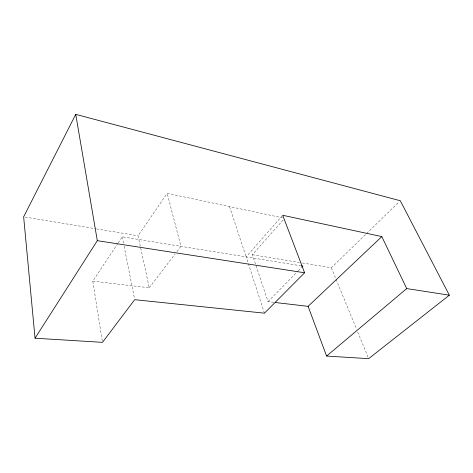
<?xml version="1.0" encoding="UTF-8"?>
<svg xmlns="http://www.w3.org/2000/svg" width="473" height="473" viewBox="0 0 473 473"><rect width="100%" height="100%" fill="white"/><g stroke="black" fill="none" stroke-linecap="round" stroke-linejoin="round"><path stroke-width="0.35" stroke-dasharray="2.37 1.77" d="M102.269 340.891L92.779 281.163L117.789 243.5M118.191 242.891L122.223 236.819L300.704 265.755M92.779 281.163L149.273 287.767L138.051 235.767L167.188 193.351L282.476 217.822M149.273 287.767L175.128 253.924M176.914 251.589L180.923 246.332L167.188 193.351M264.448 313.173L246.143 256.91L282.221 215.83M273.843 302.342L268.014 301.656L252.387 254.705L284.137 218.828M268.014 301.656L297.759 271.336M298.274 270.816L301.348 267.677M302.353 262.976L331.319 267.771L366.067 233.999M366.593 233.485L399.23 201.758M25.104 217.066L95.788 228.772M96.516 228.891L138.051 235.767M252.387 254.705L299.456 262.497M331.319 267.771L335.812 278.703M336.096 279.389L356.589 329.267M357.712 331.999L368.378 357.96M229.517 206.583L246.143 256.91M122.223 236.819L123.518 243.323M124.092 246.214L134.415 298.238"/><path stroke-width="0.71" d="M75.745 114.354L23.65 216.823L35.037 338.213L102.499 342.346L134.699 299.687L264.448 313.173L304.612 272.773L282.712 215.274L381.806 236.589L406.733 288.583L449.35 295.182L400.282 200.735L75.745 114.354L97.314 240.674L35.037 338.213M301.863 267.156L302.886 266.11L301.431 265.873M275.304 302.513L308.106 306.344L381.806 236.589M308.106 306.344L326.583 356.068L406.733 288.583M449.35 295.182L368.662 358.646L326.583 356.068M97.314 240.674L304.612 272.773"/></g></svg>
